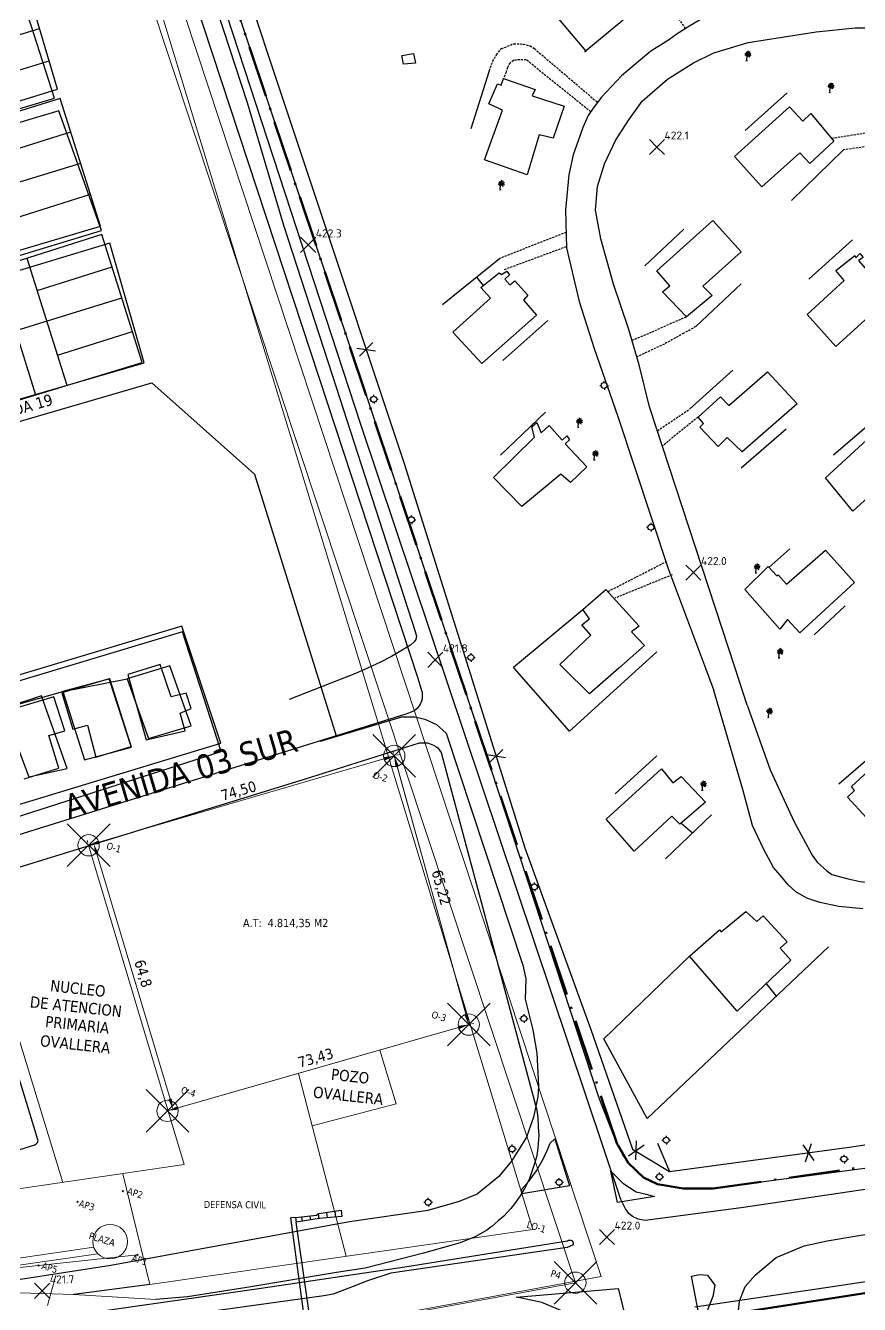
# Model space of a CAD drawing. Header units: metres. Extents: x 2 to 659295185, y -28 to 1124222152.
# Drawn here: x 656049.2 to 656244.4, y 1123994.5 to 1124294 of the extents above; entities that cross this region are included whole.
import ezdxf
from ezdxf.enums import TextEntityAlignment as Align

# ---------------------------------------------------------------- set-up
doc = ezdxf.new("R2010")
doc.units = ezdxf.units.M
doc.header["$MEASUREMENT"] = 0
doc.header["$PDMODE"] = 35
doc.header["$PDSIZE"] = 5
doc.linetypes.add('ACAD_ISO10W100', pattern=[18.5, 12, -3, 0.5, -3])
doc.linetypes.add('DASHED', pattern=[0.75, 0.5, -0.25])
doc.layers.get('0').update_dxf_attribs({"linetype": 'CONTINUOUS'})
doc.layers.add('AT', color=210, linetype='CONTINUOUS', lineweight=50)
doc.layers.add('MANZANA URBA', color=30, linetype='ACAD_ISO10W100', lineweight=80)
for name, color, linetype in [('calle', 255, 'CONTINUOUS'), ('CARRET-PAV', 10, 'CONTINUOUS'), ('CASA', 7, 'CONTINUOUS'), ('CERCA', 7, 'CONTINUOUS'), ('CONCRETO', 7, 'DASHED'), ('CURVAS', 2, 'CONTINUOUS'), ('ESCALERA', 7, 'CONTINUOUS'), ('MANZANA', 30, 'CONTINUOUS'), ('PALMERA', 3, 'CONTINUOUS'), ('Parcelas', 140, 'CONTINUOUS'), ('PARED', 7, 'CONTINUOUS'), ('PASARELA', 7, 'CONTINUOUS'), ('POSTE', 2, 'CONTINUOUS'), ('PUNTO-ELEV', 7, 'CONTINUOUS'), ('Rio Aragua', 174, 'CONTINUOUS'), ('TERRENO DE TABACALERA', 50, 'CONTINUOUS'), ('texto', 255, 'CONTINUOUS'), ('TEXTOS', 7, 'CONTINUOUS')]:
    doc.layers.add(name, color=color, linetype=linetype)
doc.styles.add('SIMPLEX', font='SIMPLEX', dxfattribs={"width": 1.33})
doc.styles.get("Standard").update_dxf_attribs({"font": 'tahoma.ttf'})

# ---------------------------------------------------------------- blocks, each defined once
blk = doc.blocks.new('FENCTICK')
for p, q in [((-2, -4), (2, 4)), ((2, -4), (-2, 4))]:
    blk.add_line(p, q)
blk = doc.blocks.new('SPOTX')
for points in [[(-0.71, -0.71), (0, 0), (0.71, 0.71)], [(0.71, -0.71), (0, 0), (-0.71, 0.71)]]:
    blk.add_lwpolyline(points)
blk = doc.blocks.new('PALMERA')
at = {"layer": 'PALMERA'}
for points in [[(-1.23, 0.29, -0.633254), (0, 0, 0.424837), (1.47, -0.41)], [(-1.2, -0.41, -0.633254), (0, 0, 0.424837), (1.46, 0.44)], [(-0.69, -1.06, -0.633254), (0, 0, 0.424837), (0.88, 1.25)], [(-0.79, 0.99, -0.633254), (0, 0, 0.424837), (0.91, -1.23)], [(0, 0), (0, 0, 0.424837), (0.04, 1.52)]]:
    blk.add_lwpolyline(points, format="xyb", dxfattribs=at)
for centre, radius, start, end in [((3.67, -2.25), 4.3, 148.47066, 190.39807), ((-0.5, -3.71, -1.72), 0.688, 55.46637, 124.53363)]:
    blk.add_arc(centre, radius, start, end, dxfattribs=at)
blk = doc.blocks.new('POSTES')
at = {"layer": 'POSTE', "elevation": 431.35}
for points in [[(657805.97, 1127519.6), (657806.27, 1127519.61)], [(657806.94, 1127520.61), (657806.94, 1127520.31)], [(657807.07, 1127518.89), (657807.08, 1127518.59)], [(657807.68, 1127519.6), (657807.98, 1127519.61)]]:
    blk.add_lwpolyline(points, dxfattribs=at)
at = {"layer": 'POSTE', "color": 2}
blk.add_circle((657806.98, 1127519.6, 425.07), 0.7, dxfattribs=at)

msp = doc.modelspace()

# ---------------------------------------------------------------- linework, layer by layer
at = {"layer": 'AT', "lineweight": 0}
msp.add_lwpolyline([(655560, 1124866), (655762, 1124825), (656023, 1124771), (656016, 1124510), (656168, 1124012)], dxfattribs=at)
at = {"layer": 'CARRET-PAV'}
for points, elevation in [([(656150.4088, 1124143.511), (656116.084, 1124245.9715), (656092.757, 1124315.7135), (656068.332, 1124387.3515), (656043.042, 1124464.2915), (656034.739, 1124490.4815), (656032.215, 1124499.4475), (656030.217, 1124506.8605), (656028.849, 1124513.1495), (656028.17, 1124516.6935), (656027.782, 1124523.3565), (656028.02, 1124529.4215), (656028.207, 1124536.9795), (656029.035, 1124550.8735), (656037.0987, 1124647.3717)], 429.2635), ([(656150.4088, 1124143.511), (656116.084, 1124245.9715), (656092.757, 1124315.7135), (656068.332, 1124387.3515), (656043.042, 1124464.2915), (656034.739, 1124490.4815), (656032.215, 1124499.4475), (656030.217, 1124506.8605), (656028.849, 1124513.1495), (656028.17, 1124516.6935), (656027.782, 1124523.3565), (656028.02, 1124529.4215), (656028.207, 1124536.9795), (656029.035, 1124550.8735)], 429.2635), ([(656044.464, 1124445.3965), (656058.4125, 1124399.3552), (656078.592, 1124344.9845), (656101.09, 1124275.9725), (656109.617, 1124247.2635), (656121.119, 1124211.9635), (656140.4083, 1124152.0497), (656140.7201, 1124150.9763), (656140.6162, 1124150.2144), (656140.2351, 1124149.6258), (656139.3691, 1124148.864), (656134.9349, 1124146.1976), (656132.3021, 1124144.9164), (656129.2779, 1124143.511)], 428.0737), ([(656244.75, 1124301.3085), (656221.14, 1124297.9345), (656214.573, 1124297.4195), (656207.796, 1124295.7685), (656204.5103, 1124293.8007), (656201.7697, 1124292.0308), (656199.775, 1124290.5935), (656195.6435, 1124288.0081), (656193.206, 1124285.9695), (656188.7113, 1124282.2155), (656184.0361, 1124277.2274), (656182.1015, 1124274.6529), (656180.927, 1124272.9545), (656179.6833, 1124270.1476), (656179.083, 1124268.3505), (656177.4263, 1124263.7114), (656176.398, 1124259.0115), (656175.606, 1124250.8425), (656175.867, 1124241.9465), (656178.845, 1124229.3875), (656182.327, 1124218.3875), (656187.876, 1124202.4055), (656199.76, 1124166.5885), (656208.4114, 1124143.511)], 860.789), ([(656215.3259, 1124143.511), (656195.295, 1124204.7115), (656192.882, 1124214.5555), (656190.396, 1124223.0245), (656186.902, 1124233.4195), (656183.914, 1124244.0665), (656182.682, 1124250.7635), (656183.11, 1124256.3015), (656184.763, 1124261.6475), (656187.373, 1124267.0955), (656190.435, 1124271.8875), (656193.553, 1124276.2805), (656199.499, 1124281.4845), (656205.585, 1124285.2855), (656210.377, 1124287.6345), (656218.435, 1124290.0415), (656234.327, 1124292.5175), (656243.471, 1124293.5035), (656247.0173, 1124293.4606)], 860.2038), ([(656129.2779, 1124143.511), (656126.467, 1124142.2315), (656110.987, 1124136.1625)], -3.2762), ([(656183.509, 1124042.7335), (656154.906, 1124130.0865), (656150.4088, 1124143.511)], -2.0864), ([(656208.4114, 1124143.511), (656210.373, 1124138.2785)], -1.9108), ([(656218.168, 1124134.8275), (656215.3259, 1124143.511)], -2.496), ([(656218.168, 1124134.8275), (656223.5283, 1124119.6442), (656229.1349, 1124107.4842), (656233.374, 1124099.6963), (656234.5547, 1124098.0729), (656236.8093, 1124096.0404), (656238.0233, 1124095.1875), (656241.8276, 1124094.1531), (656244.5871, 1124093.548), (656250.7407, 1124092.8649), (656255.6636, 1124093.0015), (656259.7659, 1124093.4114), (656264.2785, 1124094.3678), (656268.6544, 1124095.3242), (656272.62, 1124097.5102), (656275.355, 1124099.4231), (656277.9531, 1124101.7458), (656280.1411, 1124105.1615), (656280.4146, 1124109.6702), (656280.1411, 1124115.4087), (656279.3206, 1124123.8797), (656277.6796, 1124132.3507), (656275.924, 1124142.535), (656275.7827, 1124143.511)], 430.5383), ([(656245.2709, 1124087.1264), (656239.6643, 1124087.6729), (656235.1517, 1124088.6293), (656232.1433, 1124089.5858), (656229.5451, 1124091.0887), (656227.7674, 1124092.7282), (656225.9897, 1124094.9143), (656224.3488, 1124096.8271), (656222.0241, 1124101.1992), (656219.4368, 1124106.6624), (656217.145, 1124115.071), (656210.373, 1124138.2785)], 429.049), ([(656118.289, 1124126.3655), (656137.308, 1124132.1005), (656140.312, 1124132.0825), (656142.718, 1124131.5615), (656145.432, 1124130.2525), (656147.73, 1124128.2325), (656165.689, 1124073.8865), (656166.377, 1124070.6935), (656166.161, 1124065.9825), (656167.986, 1124058.7945), (656168.956, 1124053.3075), (656169.317, 1124045.5815), (656169.189, 1124043.0555), (656168.158, 1124038.3215), (656166.537, 1124033.6385), (656163.003, 1124028.0195), (656160.02, 1124024.3925), (656154.985, 1124020.2755), (656150.763, 1124018.5375), (656143.398, 1124016.4525), (656125.038, 1124013.8035)], -2.7496), ([(656493.8615, 1124062.1351), (656434.757, 1124053.065), (656264.628, 1124028.827), (656210.212, 1124021.581), (656203.35, 1124021.578), (656197.156, 1124022.588), (656193.917, 1124024.158), (656192.971, 1124024.896), (656190.275, 1124027.584), (656189.022, 1124029.622), (656187.9, 1124031.86), (656187.701, 1124031.956), (656183.509, 1124042.7335)], 429.2343), ([(656211.243, 1123971.436), (656211.425, 1123974.218), (656212.85, 1123976.943), (656216.457, 1123981.02), (656216.9673, 1123983.6034), (656216.087, 1123992.335), (656216.404, 1123995.227), (656217.697, 1123998.628), (656220.152, 1124001.393), (656224.931, 1124005.42), (656231.53, 1124008.162), (656236.8744, 1124009.3507), (656285.981, 1124017.601), (656426.939, 1124039.979), (656493.8615, 1124049.754)], 430.8328)]:
    msp.add_lwpolyline(points, dxfattribs=dict(at, elevation=elevation))
for points, elevation in [([(656165.362, 1124021.352), (656167.164, 1124023.369), (656168.886, 1124025.784), (656170.59, 1124028.827), (656171.566, 1124031.033), (656172.018, 1124032.236), (656173.161, 1124033.258), (656173.161, 1124033.258), (656176.559, 1124022.204), (656165.384, 1124020.392)], 428.889), ([(656187.84, 1124018.314), (656186.274, 1124025.699), (656189.045, 1124022.865), (656192.165, 1124020.795), (656194.491, 1124020.293), (656196.436, 1124019.709)], 428.7614), ([(656207.398, 1123989.372), (656205.124, 1124001.087), (656206.982, 1124001.488), (656208.9068, 1124001.2971), (656210.625, 1123998.927), (656210.131, 1123996.326)], 429.0068), ([(656192.02, 1123982.19), (656186.521, 1123986.121), (656180.843, 1123989.867), (656176.777, 1123992.123), (656170.119, 1123994.915), (656165.319, 1123995.945), (656164.079, 1123996.121), (656188, 1123998.197)], 428.9773)]:
    msp.add_lwpolyline(points, close=True, dxfattribs=dict(at, elevation=elevation))
for points, elevation in [([(656125.038, 1124013.8035), (656069.204, 1124003.587), (656036.91, 1123998.576, -0.06836118), (655956.453, 1123995.464)], 428.6003), ([(655952.981, 1123986.128, 0.04148381), (656016.053, 1123985.878), (656036.029, 1123988.531), (656104.422, 1123998.249), (656138.061, 1124003.292), (656176.129, 1124009.369, -0.84362034), (656177.299, 1124008.307), (656176.052, 1124007.779), (656134.781, 1124001.786), (656129.324, 1124000.006), (656125.912, 1123998.625), (656121.23, 1123996.877), (656119.087, 1123996.45), (656063.915, 1123988.828), (656028.947, 1123983.991, -0.03554222), (655952.8508, 1123984.2967)], 428.7614)]:
    msp.add_lwpolyline(points, format="xyb", dxfattribs=dict(at, elevation=elevation))
at = {"layer": 'CASA'}
for points, elevation in [([(656180.474, 1124288.015), (656173.643, 1124296.09), (656182.951, 1124303.617), (656181.146, 1124306.043), (656185.484, 1124309.125), (656185.85, 1124308.809), (656186.981, 1124309.839), (656188.611, 1124308.296), (656189.009, 1124308.59), (656192.549, 1124304.077), (656190.84, 1124302.812), (656193.827, 1124299.159), (656180.184, 1124287.872)], 863.3608), ([(656137.685, 1124284.951), (656137.355, 1124286.987), (656140.087, 1124287.428), (656140.501, 1124285.208)], 861.7999), ([(656156.638, 1124262.551), (656160.909, 1124274.221), (656157.722, 1124275.67), (656159.753, 1124280.37), (656160.603, 1124280.072), (656161.125, 1124281.613), (656168.552, 1124279.033), (656167.86, 1124277.513), (656175.346, 1124275.113), (656172.764, 1124267.644), (656169.494, 1124268.435), (656166.676, 1124259.065)], 863.4197), ([(656228.1, 1124274.936), (656231.168, 1124271.623), (656233.078, 1124273.392), (656238.488, 1124266.915), (656232.861, 1124261.719), (656230.468, 1124264.198), (656221.594, 1124256.258), (656215.228, 1124263.372)], 863.3215), ([(656203.95, 1124225.789), (656198.31, 1124231.651), (656200.064, 1124233.024), (656197.011, 1124236.591), (656210.124, 1124248.361), (656216.74, 1124241.04), (656207.766, 1124232.968), (656209.938, 1124230.741)], 863.0565), ([(656232.196, 1124226.319), (656240.875, 1124234.288), (656238.919, 1124236.593), (656243.34, 1124240.156), (656243.579, 1124239.611), (656244.529, 1124240.621), (656245.292, 1124239.653), (656244.196, 1124238.998), (656251.611, 1124230.365), (656238.931, 1124218.863)], 863.6161), ([(656149.301, 1124222.208), (656158.049, 1124230.177), (656155.841, 1124232.625), (656160.114, 1124236.086), (656160.622, 1124235.657), (656161.894, 1124236.513), (656162.556, 1124235.651), (656161.409, 1124234.595), (656162.629, 1124233.294), (656163.784, 1124234.242), (656166.818, 1124230.885), (656165.807, 1124229.678), (656168.863, 1124226.16), (656156.071, 1124214.819)], 863.3706), ([(656222.959, 1124212.931), (656229.893, 1124205.387), (656216.96, 1124194.139), (656213.484, 1124197.5), (656211.365, 1124195.443), (656207.08, 1124199.93), (656207.939, 1124200.774), (656206.659, 1124202.289), (656211.919, 1124207.056), (656213.86, 1124204.996)], 863.2725), ([(656168.917, 1124200.999), (656169.934, 1124198.642), (656171.8, 1124200.319), (656174.854, 1124196.86), (656175.916, 1124197.872), (656176.584, 1124196.94), (656175.543, 1124196.055), (656180.656, 1124190.649), (656176.817, 1124186.94), (656174.528, 1124188.965), (656165.384, 1124181.369), (656158.785, 1124188.144), (656168.374, 1124197.58), (656167.789, 1124199.999)], 862.7129), ([(656242.874, 1124180.237), (656236.516, 1124188.05), (656249.9803, 1124200.4616), (656256.338, 1124192.485)], 863.5768), ([(656236.506, 1124171.093), (656243.293, 1124163.537), (656230.502, 1124151.736), (656227.637, 1124154.865), (656225.838, 1124152.604), (656217.652, 1124161.884), (656223.059, 1124167.288), (656225.149, 1124165.152), (656225.46, 1124165.337), (656227.381, 1124163.196)], 863.4983), ([(656257.995, 1124124.879), (656264.882, 1124117.378), (656251.371, 1124106.0396), (656247.8434, 1124109.6834), (656246.074, 1124108.447), (656241.6461, 1124113.3033), (656243.267, 1124114.8274), (656242.5996, 1124115.7561), (656246.6039, 1124119.4713), (656248.6061, 1124117.3995)], 431.7066), ([(656185.142, 1124108.109), (656198.083, 1124119.9), (656200.804, 1124116.601), (656202.692, 1124118.098), (656208.378, 1124112.078), (656202.411, 1124106.936), (656200.551, 1124108.857), (656191.725, 1124100.611)], 431.8244), ([(656228.3589, 1124075.1221), (656215.839, 1124063.158), (656204.668, 1124076.065), (656211.685, 1124082.233), (656212.118, 1124081.749), (656217.8713, 1124086.4581), (656220.468, 1124084.144), (656221.8757, 1124085.5055), (656227.5009, 1124079.4089), (656225.858, 1124077.912)], 431.363)]:
    msp.add_lwpolyline(points, close=True, dxfattribs=dict(at, elevation=elevation))
for points, elevation in [([(656175.1437, 1124143.511), (656174.337, 1124144.314), (656181.565, 1124151.179), (656179.429, 1124153.62), (656181.289, 1124155.006), (656179.696, 1124157.209), (656185.045, 1124161.875), (656192.916, 1124153.35), (656191.124, 1124152.008), (656194.153, 1124148.789), (656188.1327, 1124143.511)], 863.243), ([(656188.1327, 1124143.511), (656181.226, 1124137.456), (656175.1437, 1124143.511)], 431.8931)]:
    msp.add_lwpolyline(points, dxfattribs=dict(at, elevation=elevation))
at = {"layer": 'CERCA'}
for points, elevation in [([(656045.627, 1124647.6885), (656040.583, 1124647.5715), (656036.018, 1124584.0445), (656033.626, 1124553.7245), (656033.648, 1124539.9425), (656032.628, 1124523.7965), (656032.718, 1124517.2125), (656034.033, 1124509.5005), (656036.551, 1124498.7395), (656039.921, 1124487.2915), (656054.075, 1124443.5845), (656073.247, 1124383.9265), (656093.986, 1124323.2805), (656137.88, 1124191.4325), (656152.9048, 1124143.511)], 431.4872), ([(656045.627, 1124647.6885), (656040.583, 1124647.5715), (656036.018, 1124584.0445), (656033.626, 1124553.7245), (656033.648, 1124539.9425), (656032.628, 1124523.7965), (656032.718, 1124517.2125), (656034.033, 1124509.5005), (656036.551, 1124498.7395), (656039.921, 1124487.2915), (656054.075, 1124443.5845), (656073.247, 1124383.9265), (656093.986, 1124323.2805), (656137.88, 1124191.4325), (656152.9048, 1124143.511)], 431.4872), ([(656152.9048, 1124143.511), (656166.118, 1124101.3675), (656181.5453, 1124058.8659), (656191.314, 1124030.8185), (656199.96, 1124025.557)], 0.1373), ([(656197.1794, 1124032.1939), (656199.96, 1124025.557), (656242.02, 1124031.309), (656330.604, 1124044.735), (656381.09, 1124051.667), (656417.185, 1124057.196), (656493.8615, 1124068.5697)], 431.4872)]:
    msp.add_lwpolyline(points, dxfattribs=dict(at, elevation=elevation))
at = {"layer": 'CONCRETO'}
for points, elevation in [([(656203.7483, 1124293.3086), (656191.631, 1124311.006), (656189.985, 1124311.346), (656187.846, 1124310.687), (656186.9433, 1124309.7643)], 859.8266), ([(656157.828, 1124283.493), (656158.6296, 1124285.6471), (656159.498, 1124287.148), (656160.6407, 1124288.5942), (656163.543, 1124289.759), (656165.695, 1124289.667), (656167.352, 1124289.258), (656168.371, 1124288.597), (656183.1341, 1124276.0271)], 860.3665), ([(656181.5564, 1124273.7695), (656166.43, 1124285.997), (656163.947, 1124285.926), (656163.469, 1124285.784), (656162.6518, 1124285.2899), (656162.0262, 1124284.1736), (656161.7133, 1124283.1019), (656161.125, 1124281.613)], 860.3665), ([(656237.9021, 1124267.6165), (656257.262, 1124270.627)], 860.1309), ([(656256.707, 1124267.11), (656240.75, 1124264.9)], 859.9836), ([(656175.7773, 1124245.5684), (656160.153, 1124239.439)], 860.0818), ([(656161.3386, 1124236.8875), (656175.8612, 1124242.2554)], 860.0818), ([(656191.1802, 1124220.2939), (656195.919, 1124222.24), (656200.068, 1124224.147), (656203.95, 1124225.789)], 860.5825), ([(656206.154, 1124223.489), (656203.317, 1124221.945), (656198.787, 1124219.399), (656192.3873, 1124216.4495)], 860.5825), ([(656197.1624, 1124199.1138), (656204.66, 1124204.147)], 860.553), ([(656206.659, 1124202.289), (656198.3685, 1124195.5535)], 860.553), ([(656185.621, 1124161.471), (656199.312, 1124168.481)], 860.7494), ([(656200.59, 1124165.345), (656187.305, 1124159.924)], 860.7494)]:
    msp.add_lwpolyline(points, dxfattribs=dict(at, elevation=elevation))
at = {"layer": 'CURVAS', "lineweight": 0}
for p, q in [((656035, 1124098), (656058, 1124023)), ((656113.13, 1124048.5775), (656124.3114, 1124005.7348)), ((656086.3398, 1124027.2162), (655976, 1124011)), ((656072.0397, 1124025.0546), (656078.3654, 1123999.146)), ((656168, 1124012), (656078.3654, 1123999.146)), ((656031.999, 1124001.4), (656066.1311, 1124006.3309)), ((656031.999, 1124001.4), (656075.4615, 1124006.0591)), ((656032, 1124003), (656065.1908, 1124007.8657)), ((656060.5131, 1123996.7464), (656031.9968, 1123997.7)), ((656079.7142, 1123995.5934), (656060.5131, 1123996.7464))]:
    msp.add_line(p, q, dxfattribs=at)
at = {"layer": 'CURVAS', "linetype": 'Continuous', "lineweight": -2}
for p, q in [((656078.3654, 1123999.146), (656060.5131, 1123996.7464)), ((656087.1336, 1123996.2624), (656079.7142, 1123995.5934))]:
    msp.add_line(p, q, dxfattribs=at)
at = {"layer": 'CURVAS', "lineweight": 0}
msp.add_lwpolyline([(657455, 1124185), (656200, 1123990), (656283, 1123717), (657209, 1123527), (657217, 1123883), (657420, 1123852), (657455, 1124185)], dxfattribs=at)
at = {"layer": 'CURVAS', "lineweight": 100}
msp.add_lwpolyline([(657455, 1124185), (657420, 1123852), (657217, 1123883), (657217, 1123883), (656283, 1123717), (656200, 1123990), (657455, 1124185)], dxfattribs=at)
at = {"layer": 'CURVAS', "lineweight": 0}
for centre, radius in [((656072, 1124021), 0.1381), ((656061.423, 1124018.4846), 0.1381), ((656069.028, 1124009.1612), 4.05), ((656075.4615, 1124006.0591), 0.1381), ((656052.2943, 1124003.5756), 0.1381)]:
    msp.add_circle(centre, radius, dxfattribs=at)
at = {"layer": 'ESCALERA'}
for points, elevation in [([(656112.4684, 1124014.805), (656117.359, 1124015.354), (656117.794, 1124015.762), (656123.0957, 1124016.4991)], 428.3196), ([(656112.4684, 1124014.805), (656112.6177, 1124013.6992)], 6.7694), ([(656123.2933, 1124015.0366), (656117.983, 1124014.549), (656112.6177, 1124013.6992)], 428.3196), ([(656113.8239, 1124014.9293), (656113.9612, 1124013.9125)], 6.7694), ([(656115.7903, 1124015.1779), (656115.9193, 1124014.2226)], 6.7694), ([(656117.7207, 1124015.6933), (656117.8775, 1124014.5323)], 6.7694), ([(656119.6776, 1124016.0125), (656119.852, 1124014.7207)], 6.7694), ([(656121.6407, 1124016.2854), (656121.8276, 1124014.902)], 6.7694), ([(656121.7384, 1124015.5623), (656121.8276, 1124014.902)], 6.7694), ([(656123.0957, 1124016.4991), (656123.2933, 1124015.0366)], 6.7694)]:
    msp.add_lwpolyline(points, dxfattribs=dict(at, elevation=elevation))
at = {"layer": 'MANZANA', "lineweight": -2}
for p, q in [((656127.7559, 1124200.5922), (656070.5628, 1124375.3067)), ((656083.7561, 1124315.3089), (656113.9606, 1124223.5276)), ((656113.9606, 1124223.5276), (656141.0565, 1124141.1443)), ((656188.602, 1124019.0292), (656127.7559, 1124200.5922)), ((656141.0565, 1124141.1443), (656141.947, 1124138.2749)), ((656141.947, 1124138.2749), (656142.0625, 1124137.835)), ((656142.0625, 1124137.835), (656142.0625, 1124137.2751)), ((656142.0625, 1124137.2751), (656142.0625, 1124136.7252)), ((656140.8668, 1124133.9558), (656140.2154, 1124133.5059)), ((656141.4193, 1124134.6256), (656140.8668, 1124133.9558)), ((656141.6337, 1124135.0656), (656141.4193, 1124134.6256)), ((656141.9553, 1124135.7254), (656141.6337, 1124135.0656)), ((656142.0625, 1124136.2853), (656141.9553, 1124135.7254)), ((656142.0625, 1124136.7252), (656142.0625, 1124136.2853)), ((656138.2446, 1124132.726), (656040.9684, 1124102.3322)), ((656138.9043, 1124132.946), (656138.2446, 1124132.726)), ((656139.6712, 1124133.2859), (656138.9043, 1124132.946)), ((656140.2154, 1124133.5059), (656139.6712, 1124133.2859)), ((656651.499, 1124081.3465), (656216.7698, 1124017.0496)), ((656189.707, 1124016.8196), (656188.602, 1124019.0292)), ((656216.7698, 1124017.0496), (656194.3246, 1124014.0802)), ((656190.4821, 1124015.7199), (656189.707, 1124016.8196)), ((656191.3561, 1124015.06), (656190.4821, 1124015.7199)), ((656192.6755, 1124014.4001), (656191.3561, 1124015.06)), ((656194.3246, 1124014.0802), (656192.6755, 1124014.4001)), ((656236.5763, 1123998.4534), (656325.0542, 1124011.5607)), ((656205.9183, 1123993.8943), (656236.5763, 1123998.4534))]:
    msp.add_line(p, q, dxfattribs=at)
at = {"layer": 'MANZANA', "lineweight": -3}
for p, q in [((656056, 1124277), (656047, 1124305)), ((655989, 1124257), (656056, 1124277)), ((656057, 1124274), (655989, 1124254)), ((656067, 1124246), (656057, 1124274)), ((655998, 1124225), (656067, 1124246)), ((656069, 1124243), (655999, 1124222)), ((656077, 1124215), (656069, 1124243)), ((656008, 1124195), (656077, 1124215)), ((656009.1353, 1124190.0594), (656078.7676, 1124210.2991)), ((656078.7676, 1124210.2991), (656102.8436, 1124188.916)), ((656102.8436, 1124188.916), (656121.9872, 1124127.6464)), ((656086, 1124152), (656023, 1124133)), ((656095, 1124124), (656086, 1124152)), ((656083, 1124144), (656073, 1124141)), ((656088, 1124130), (656083, 1124144)), ((656069, 1124141), (656058, 1124138)), ((656058, 1124138), (656073, 1124141)), ((656074, 1124125), (656069, 1124141)), ((656073, 1124141), (656078, 1124127)), ((656044, 1124134), (656058, 1124138)), ((656053, 1124137), (656044, 1124134)), ((656059, 1124120), (656053, 1124137)), ((656058, 1124138), (656063, 1124122)), ((656044, 1124134), (656050, 1124118)), ((656078, 1124127), (656088, 1124130)), ((656063, 1124122), (656074, 1124125)), ((656039, 1124106), (656095, 1124124)), ((656050, 1124118), (656059, 1124120))]:
    msp.add_line(p, q, dxfattribs=at)
at = {"layer": 'MANZANA', "linetype": 'Continuous', "lineweight": -2}
for p, q in [((656114.7522, 1124117.5791), (656141.4523, 1124125.9974)), ((656141.4523, 1124125.9974), (656142.3263, 1124125.9974)), ((656142.3263, 1124125.9974), (656143.3158, 1124126.0074)), ((656143.3158, 1124126.0074), (656143.9755, 1124125.7874)), ((656143.9755, 1124125.7874), (656144.7424, 1124125.4575)), ((656144.7424, 1124125.4575), (656145.2948, 1124125.1276)), ((656145.2948, 1124125.1276), (656145.7319, 1124124.7976)), ((656145.7319, 1124124.7976), (656146.1771, 1124124.2478)), ((656146.1771, 1124124.2478), (656146.507, 1124123.6979)), ((656146.507, 1124123.6979), (656146.9523, 1124122.2582)), ((656146.9523, 1124122.2582), (656157.4245, 1124082.9262)), ((656036.4075, 1124093.4104), (656114.7522, 1124117.5791)), ((656157.4245, 1124082.9262), (656168.8944, 1124039.9549)), ((656051.7313, 1124034.3574), (656037.7298, 1124079.6482)), ((656168.8944, 1124039.9549), (656169.1253, 1124038.1853)), ((656169.1253, 1124038.1853), (656169.2408, 1124036.0857)), ((656169.2408, 1124036.0857), (656169.3645, 1124033.9861)), ((656051.4179, 1124031.8179), (656051.7395, 1124032.0379)), ((656052.0693, 1124033.2576), (656051.7313, 1124034.3574)), ((656051.7395, 1124032.0379), (656052.0693, 1124032.3678)), ((656052.1765, 1124032.8177), (656052.0693, 1124033.2576)), ((656052.0693, 1124032.3678), (656052.1765, 1124032.8177)), ((656169.3645, 1124033.9861), (656169.1501, 1124031.2267)), ((656037.4082, 1124027.4388), (656051.4179, 1124031.8179)), ((656168.9439, 1124029.2271), (656168.3997, 1124027.4575)), ((656169.1501, 1124031.2267), (656168.9439, 1124029.2271)), ((656168.3997, 1124027.4575), (656167.8637, 1124025.7978)), ((656167.1051, 1124023.6882), (656166.0166, 1124021.5887)), ((656167.8637, 1124025.7978), (656167.1051, 1124023.6882)), ((656166.0166, 1124021.5887), (656165.0436, 1124019.919)), ((656163.7325, 1124018.0394), (656162.8585, 1124016.9296)), ((656165.0436, 1124019.919), (656163.7325, 1124018.0394)), ((656161.2258, 1124015.15), (656159.9147, 1124014.0402)), ((656162.8585, 1124016.9296), (656161.2258, 1124015.15)), ((656157.1853, 1124011.8106), (656154.6704, 1124010.3609)), ((656158.4964, 1124012.8204), (656157.1853, 1124011.8106)), ((656159.9147, 1124014.0402), (656158.4964, 1124012.8204)), ((656148.7663, 1124008.2414), (656142.417, 1124006.4417)), ((656150.9515, 1124008.9112), (656148.7663, 1124008.2414)), ((656154.6704, 1124010.3609), (656150.9515, 1124008.9112)), ((656142.417, 1124006.4417), (656128.7372, 1124002.9524)), ((656128.7372, 1124002.9524), (656122.058, 1124001.9227)), ((656122.058, 1124001.9227), (656101.0254, 1123998.409)), ((656101.0254, 1123998.409), (656087.1336, 1123996.2624))]:
    msp.add_line(p, q, dxfattribs=at)
at = {"layer": 'MANZANA URBA'}
for points, elevation in [([(656187.8005, 1124031.908), (656187.701, 1124031.956), (656090.4356, 1124322.5221), (656284.749, 1124353.1385), (656291.057, 1124314.4135), (656291.9428, 1124308.9265), (656620.508, 1124357.8535), (656625.917, 1124359.3147), (656628.258, 1124359.7947), (656628.207, 1124351.4975), (656630.185, 1124351.0755), (656632.441, 1124350.1035), (656634.413, 1124348.6075), (656636.255, 1124345.6375)], 429.2343), ([(656636.255, 1124345.6375), (656641.5212, 1124311.4554), (656652.492, 1124238.9895), (656655, 1124217.8945), (656656.381, 1124215.1365), (656669.577, 1124126.4045), (656670.5051, 1124113.4682), (656670.6746, 1124111.1052), (656670.8935, 1124108.0544), (656670.9368, 1124107.4507), (656671.414, 1124100.798), (656671.5155, 1124098.9891), (656671.5478, 1124097.4271), (656670.9388, 1124094.8406), (656669.313, 1124091.3825), (656668.3651, 1124089.8576), (656667.333, 1124088.6165), (656660.919, 1124086.6785), (656210.212, 1124021.581), (656203.1967, 1124021.603), (656197.156, 1124022.588), (656193.917, 1124024.158), (656190.275, 1124027.584), (656187.9, 1124031.86)], -2.535)]:
    msp.add_lwpolyline(points, dxfattribs=dict(at, elevation=elevation))
at = {"layer": 'Parcelas'}
for points in [[(656056.7155, 1124279.0865), (656048.272, 1124307.6646)], [(655983.619, 1124272.2279), (656052.5025, 1124293.3462)], [(656037.4573, 1124280.4316), (656054.7474, 1124285.748)], [(655987.7601, 1124257.7612), (656056.7155, 1124279.0865)], [(656057.365, 1124276.9215), (655988.4096, 1124255.4879)], [(656066.7828, 1124247.0444), (656057.365, 1124276.9215)], [(655992.9923, 1124240.6354), (656062.1409, 1124261.7705)], [(656046.7149, 1124248.9052), (656064.4259, 1124254.5215)], [(655997.3943, 1124226.3686), (656066.7828, 1124247.0444)], [(656067.1076, 1124245.0959), (655998.3686, 1124223.2293)], [(656076.5253, 1124215.1106), (656067.1076, 1124245.0959)], [(656049.5609, 1124239.5141), (656058.8975, 1124209.7504)], [(656042.3135, 1124237.2087), (656051.5656, 1124207.5209)], [(656051.943, 1124231.9204), (656069.4877, 1124237.5179)], [(656002.8265, 1124208.9533), (656071.7652, 1124230.2665)], [(656056.696, 1124216.7685), (656074.2593, 1124222.3254)], [(656007.4616, 1124194.11), (656076.5253, 1124215.1106)], [(656085.8349, 1124153.2996), (656025.2147, 1124135.1136)], [(656094.9279, 1124125.9123), (656085.8349, 1124153.2996)], [(656080.7471, 1124144.3148), (656073.1696, 1124142.0416)], [(656083.3451, 1124136.7373), (656080.7471, 1124144.3148)], [(656068.8396, 1124140.9591), (656057.6898, 1124137.7116)], [(656073.9273, 1124125.1545), (656068.8396, 1124140.9591)], [(656073.1696, 1124142.0416), (656077.4996, 1124126.67)], [(656057.6898, 1124137.7116), (656060.2878, 1124129.1598)], [(656086.8091, 1124137.6033), (656083.3451, 1124136.7373)], [(656087.9999, 1124134.0311), (656086.8091, 1124137.6033)], [(656055.8495, 1124136.7373), (656044.1585, 1124133.2733)], [(656058.4475, 1124128.835), (656055.8495, 1124136.7373)], [(656085.4019, 1124132.9485), (656087.9999, 1124134.0311)], [(656086.5926, 1124128.835), (656085.4019, 1124132.9485)], [(656054.6588, 1124127.7525), (656058.4475, 1124128.835)], [(656060.2878, 1124129.1598), (656063.7518, 1124130.134)], [(656063.7518, 1124130.134), (656065.7003, 1124122.6648)], [(656077.4996, 1124126.67), (656086.5926, 1124128.835)], [(656033.4417, 1124107.2932), (656094.9279, 1124125.9123)], [(656057.0403, 1124120.0668), (656054.6588, 1124127.7525)], [(656065.7003, 1124122.6648), (656073.9273, 1124125.1545)], [(656048.9215, 1124117.577), (656057.0403, 1124120.0668)]]:
    msp.add_lwpolyline(points, dxfattribs=at)
at = {"layer": 'Parcelas', "color": 0}
msp.add_lwpolyline([(656042.1989, 1124263.57), (656059.8248, 1124269.118)], dxfattribs=at)
at = {"layer": 'PARED'}
for points, elevation in [([(656153.561, 1124269.887), (656157.828, 1124283.493)], 861.9864), ([(656227.529, 1124278.229), (656217.729, 1124269.394)], 862.3202), ([(656228.526, 1124252.994), (656240.75, 1124264.9)], 862.3202), ([(656194.183, 1124237.72), (656203.308, 1124246.326)], 862.3594), ([(656232.607, 1124234.598), (656242.853, 1124243.781)], 862.2318), ([(656146.875, 1124228.685), (656160.153, 1124239.439)], 862.4674), ([(656156.4378, 1124233.1084), (656154.8748, 1124235.0842)], 863.3706), ([(656206.154, 1124223.489), (656216.802, 1124233.475)], 862.3594), ([(656171.486, 1124224.931), (656160.951, 1124215.58)], 862.5263), ([(656204.66, 1124204.147), (656214.82, 1124213.276)], 862.3791), ([(656170.927, 1124203.462), (656160.442, 1124193.398)], 862.3791), ([(656238.374, 1124193.435), (656248.314, 1124201.942)], 862.5362), ([(656216.734, 1124190.414), (656227.298, 1124199.524)], 862.3791), ([(656223.2539, 1124167.0889), (656228.13, 1124171.404)], 863.4983), ([(656241.081, 1124158.074), (656233.834, 1124151.331)], 862.7129), ([(656163.6603, 1124143.511), (656163.457, 1124143.744), (656179.696, 1124157.209)], 862.2907), ([(656197.028, 1124147.328), (656192.8264, 1124143.511)], 862.2907), ([(656192.8264, 1124143.511), (656176.557, 1124128.731), (656163.6603, 1124143.511)], 430.9408), ([(656249.838, 1124125.175), (656239.645, 1124116.337)], 431.3237), ([(656196.985, 1124122.922), (656187.264, 1124114.031)], 430.5285), ([(656209.856, 1124109.166), (656199.031, 1124098.848)], 430.5285), ([(656205.365, 1124104.862), (656202.6698, 1124107.1591)], 430.5285), ([(656237.236, 1124078.216), (656194.72, 1124037.981), (656184.596, 1124056.683), (656204.668, 1124076.065)], 430.7248), ([(656225.0636, 1124066.6966), (656222.648, 1124069.6647)], 430.7248)]:
    msp.add_lwpolyline(points, dxfattribs=dict(at, elevation=elevation))
at = {"layer": 'PASARELA'}
for points, elevation in [([(656112.443, 1124014.798), (656111.246, 1124014.717), (656115.81, 1123981.296), (656117.316, 1123981.399)], 434.6027), ([(656117.066, 1123982.76), (656112.6177, 1124013.6992)], 435.231)]:
    msp.add_lwpolyline(points, dxfattribs=dict(at, elevation=elevation))
at = {"layer": 'Rio Aragua', "lineweight": 0}
msp.add_line((656078, 1124000), (656078, 1124000), dxfattribs=at)
at = {"layer": 'TERRENO DE TABACALERA', "lineweight": 0}
msp.add_line((656056.3517, 1124001.2309), (656054.3517, 1123994.2309), dxfattribs=at)
at = {"layer": 'texto', "color": 85, "lineweight": 0, "true_color": 0x58ba48}
for p, q in [((656064.1243, 1124342.9715), (656177.9518, 1123999.5377)), ((656177.9518, 1123999.5377), (656054.8444, 1123977.0086))]:
    msp.add_line(p, q, dxfattribs=at)
at = {"layer": 'texto', "lineweight": 0}
for p, q in [((656064.0063, 1124102.0062), (656135.5445, 1124122.9284)), ((656133.145, 1124122.2267), (656066.4058, 1124102.708)), ((656135.3691, 1124123.5283), (656135.1936, 1124124.1282)), ((656135.5445, 1124122.9284), (656153.0039, 1124060.0019)), ((656136.1467, 1124123.0955), (656136.749, 1124123.2626)), ((656136.2129, 1124120.5195), (656152.3355, 1124062.4109)), ((656063.8309, 1124102.6061), (656063.6555, 1124103.2059)), ((656064.0063, 1124102.0062), (656086.3398, 1124027.2162)), ((656064.6052, 1124102.185), (656066.404, 1124102.7222)), ((656065.9216, 1124099.969), (656083.0598, 1124042.577)), ((656082.467, 1124039.7922), (656153.0039, 1124060.0019)), ((656150.6006, 1124059.3133), (656084.9785, 1124040.5118)), ((656152.8318, 1124060.6027), (656152.6596, 1124061.2035)), ((656153.6061, 1124060.169), (656154.2084, 1124060.3361)), ((656136.0342, 1124041.4548), (656132.1578, 1124054.0029)), ((656082.4031, 1124040.424), (656082.2309, 1124041.0248)), ((656136.0342, 1124041.4548), (656116.331, 1124036.3126)), ((656083.1741, 1124040.002), (656084.9728, 1124040.5391))]:
    msp.add_line(p, q, dxfattribs=at)
msp.add_lwpolyline([(655608.3065, 1124590.033), (655625.6859, 1124587.7884), (656017.6106, 1124570.0511), (656016.0812, 1124509.734), (656016.0812, 1124509.734), (656184, 1124001), (656054, 1123977), (655943.6796, 1123977), (655836, 1124010), (655753, 1124063), (655709, 1124144), (655669, 1124221), (655646, 1124310), (655624, 1124426), (655614, 1124482), (655608.3065, 1124590.033)], dxfattribs=at)
for p in [(656135.5445, 1124122.9284), (656064.0063, 1124102.0062), (656153.0039, 1124060.0019), (656082.467, 1124039.7922), (656177.9518, 1123999.5377)]:
    msp.add_point(p, dxfattribs=at)
for points in [[(656133.0281, 1124122.6266), (656133.262, 1124121.8268), (656135.5445, 1124122.9284)], [(656136.6144, 1124120.6309), (656135.8114, 1124120.4081), (656135.5445, 1124122.9284)], [(656066.2889, 1124103.1079), (656066.5228, 1124102.308), (656064.0063, 1124102.0062)], [(656066.3208, 1124100.0882), (656065.5223, 1124099.8498), (656065.2062, 1124102.3645)], [(656152.737, 1124062.5223), (656151.934, 1124062.2995), (656153.0039, 1124060.0019)], [(656150.4858, 1124059.7139), (656150.7154, 1124058.9128), (656153.0039, 1124060.0019)], [(656083.459, 1124042.6962), (656082.6605, 1124042.4577), (656083.7751, 1124040.1815)], [(656084.8637, 1124040.9123), (656085.0933, 1124040.1112), (656082.5752, 1124039.8232)]]:
    msp.add_solid(points, dxfattribs=at)

# ---------------------------------------------------------------- block references
at = {"layer": 'CERCA'}
for p, xscale, yscale, zscale, rotation in [((656128.9836, 1124218.1556, 431.4872), 0.5000000001018081, 0.5000000001018081, 0.5000000001018081, 288.4133050457352), ((656159.3709, 1124122.8876, 0.1373), 0.4999999999821962, 0.4999999999821962, 0.4999999999821962, 287.4077270823519), ((656192.2077, 1124030.5328, 0.1373), 0.4999999999606979, 0.4999999999606979, 0.4999999999606979, 331.5946011806811), ((656232.5485, 1124029.9928, 431.4872), 0.499999999946681, 0.499999999946681, 0.499999999946681, 8.618292240502475)]:
    msp.add_blockref('FENCTICK', p, dxfattribs=dict(at, xscale=xscale, yscale=yscale, zscale=zscale, rotation=rotation))
at = {"layer": 'PALMERA', "xscale": 0.5, "yscale": 0.5, "zscale": 0.5}
for p in [(656218.332, 1124287.287, 869.2218), (656237.771, 1124279.854, 866.1293), (656160.613, 1124257.017, 869.2316), (656178.874, 1124201.347, 871.2933), (656182.623, 1124193.745, 869.9581), (656220.468, 1124167.235, 866.0017), (656225.869, 1124147.3736, 864.7942), (656223.4037, 1124133.4247, 435.2899), (656207.9209, 1124116.3657, 440.8564)]:
    msp.add_blockref('PALMERA', p, dxfattribs=at)
at = {"layer": 'POSTE'}
for p in [(-1622.293, -3309.8893, 3.5642), (-1676.2301, -3313.1304, 3.5642), (-1667.4018, -3341.3455, 3.5642), (-1611.3534, -3343.1006, 3.5642), (-1653.491, -3373.6118, 3.5642), (-1638.6358, -3427.3499, 3.0382), (-1641.0888, -3458.1879, 3.4604), (-1607.7658, -3486.6719, 3.5487), (-1643.8418, -3488.7309, 3.4505), (-1566.1238, -3491.1049, 3.912), (-1632.8358, -3496.5469, 3.7352), (-1609.3418, -3495.2669, 3.5978), (-1663.5038, -3501.2179, 3.7254)]:
    msp.add_blockref('POSTES', p, dxfattribs=at)
at = {"layer": 'PUNTO-ELEV', "xscale": 2.5, "yscale": 2.5, "zscale": 2.5}
for p in [(656197.041, 1124265.55, 860.2094), (656115.405, 1124242.6265, 429.0197), (656115.405, 1124242.6265, 429.0197), (656205.576, 1124165.873, 860.1309), (656145.163, 1124145.437, 859.8855), (656185.347, 1124010.23, 428.8105), (656053.135, 1123997.621, 428.4963)]:
    msp.add_blockref('SPOTX', p, dxfattribs=at)

# ---------------------------------------------------------------- texts
at = {"layer": 'calle'}
for s, height, rotation, p in [('VEREDA 19', 2.6453, 16.362304, (656046.9494, 1124204.0197)), ('AVENIDA 03 SUR', 5.6453, 16.439153, (656085.5623, 1124118.8442))]:
    msp.add_text(s, height=height, rotation=rotation, dxfattribs=at).set_placement(p, align=Align.MIDDLE)
at = {"layer": 'PUNTO-ELEV', "style": 'SIMPLEX'}
for s, p in [('422.1', (656198.8088, 1124267.3178, 860.2094)), ('422.3', (656117.1728, 1124244.3943, 429.0197)), ('422.3', (656117.1728, 1124244.3943, 429.0197)), ('422.0', (656207.3438, 1124167.6408, 860.1309)), ('421.8', (656146.9308, 1124147.2048, 859.8855)), ('422.0', (656187.1148, 1124011.9978, 428.8105)), ('421.7', (656054.9028, 1123999.3888, 428.4963))]:
    msp.add_text(s, height=1.875, dxfattribs=at).set_placement(p)
at = {"layer": 'texto', "lineweight": 0, "char_height": 2.5, "attachment_point": 5}
for s, insert, rotation in [('74,50', (656099.1546, 1124114.59), 16.302237), ('65,22', (656146.4053, 1124092.0565), 285.507028), ('64,8', (656076.609, 1124071.9056), 286.62647), ('73,43', (656117.1804, 1124052.0386), 15.987666)]:
    msp.add_mtext(s, dxfattribs=dict(at, insert=insert, rotation=rotation))
at = {"layer": 'texto', "lineweight": 0, "insert": (656098.2191, 1124084.7627), "char_height": 1.923722, "attachment_point": 1}
msp.add_mtext_dynamic_manual_height_columns('\\pi-5.7712,l7.6949,t7.6949;A.T:^I4.814,35 M2', width=23.563341, gutter_width=9.6186, heights=[0], dxfattribs=at)
at = {"layer": 'TEXTOS', "color": 85, "true_color": 0x58ba48}
for s, p in [('O-2', (656132.3094, 1124118.0516)), ('O-1', (656069.9064, 1124101.4663)), ('O-3', (656146.0099, 1124061.9428)), ('O-4', (656087.3566, 1124044.2374))]:
    msp.add_text(s, height=1.6453, rotation=342.961272, dxfattribs=at).set_placement(p, align=Align.MIDDLE)
at = {"layer": 'TEXTOS', "color": 0}
for s, height, rotation, p in [('NUCLEO', 2.6453, 353.860716, (656061.4964, 1124068.4677)), ('DE ATENCION', 2.6453, 353.860716, (656061.0202, 1124064.1977)), ('PRIMARIA', 2.6453, 353.860716, (656061.3431, 1124059.9566)), ('OVALLERA', 2.6453, 353.860716, (656060.8669, 1124055.3902)), ('POZO', 2.6453, 353.860716, (656125.2303, 1124047.9096)), ('OVALLERA', 2.6453, 353.860716, (656124.7541, 1124043.3432)), ('AP2', 1.6453, 342.961272, (656074.8846, 1124020.5573)), ('AP3', 1.6453, 342.961272, (656063.5756, 1124017.6601)), ('DEFENSA CIVIL', 1.6453, 359.539948, (656098.2534, 1124017.8223)), ('PLAZA', 1.6453, 342.961272, (656067.1288, 1124009.7122)), ('LO-1', 1.6453, 342.961272, (656168.8324, 1124012.6082)), ('AP1', 1.6453, 342.961272, (656075.9417, 1124004.8679)), ('AP5', 1.6453, 342.961272, (656054.8815, 1124003.0449))]:
    msp.add_text(s, height=height, rotation=rotation, dxfattribs=at).set_placement(p, align=Align.MIDDLE)
at = {"layer": 'TEXTOS', "color": 31, "true_color": 0xfecc66}
msp.add_text('P4', height=1.6453, rotation=342.961272, dxfattribs=at).set_placement((656173.3867, 1124001.4899), align=Align.MIDDLE)

doc.saveas('drawing.dxf')
